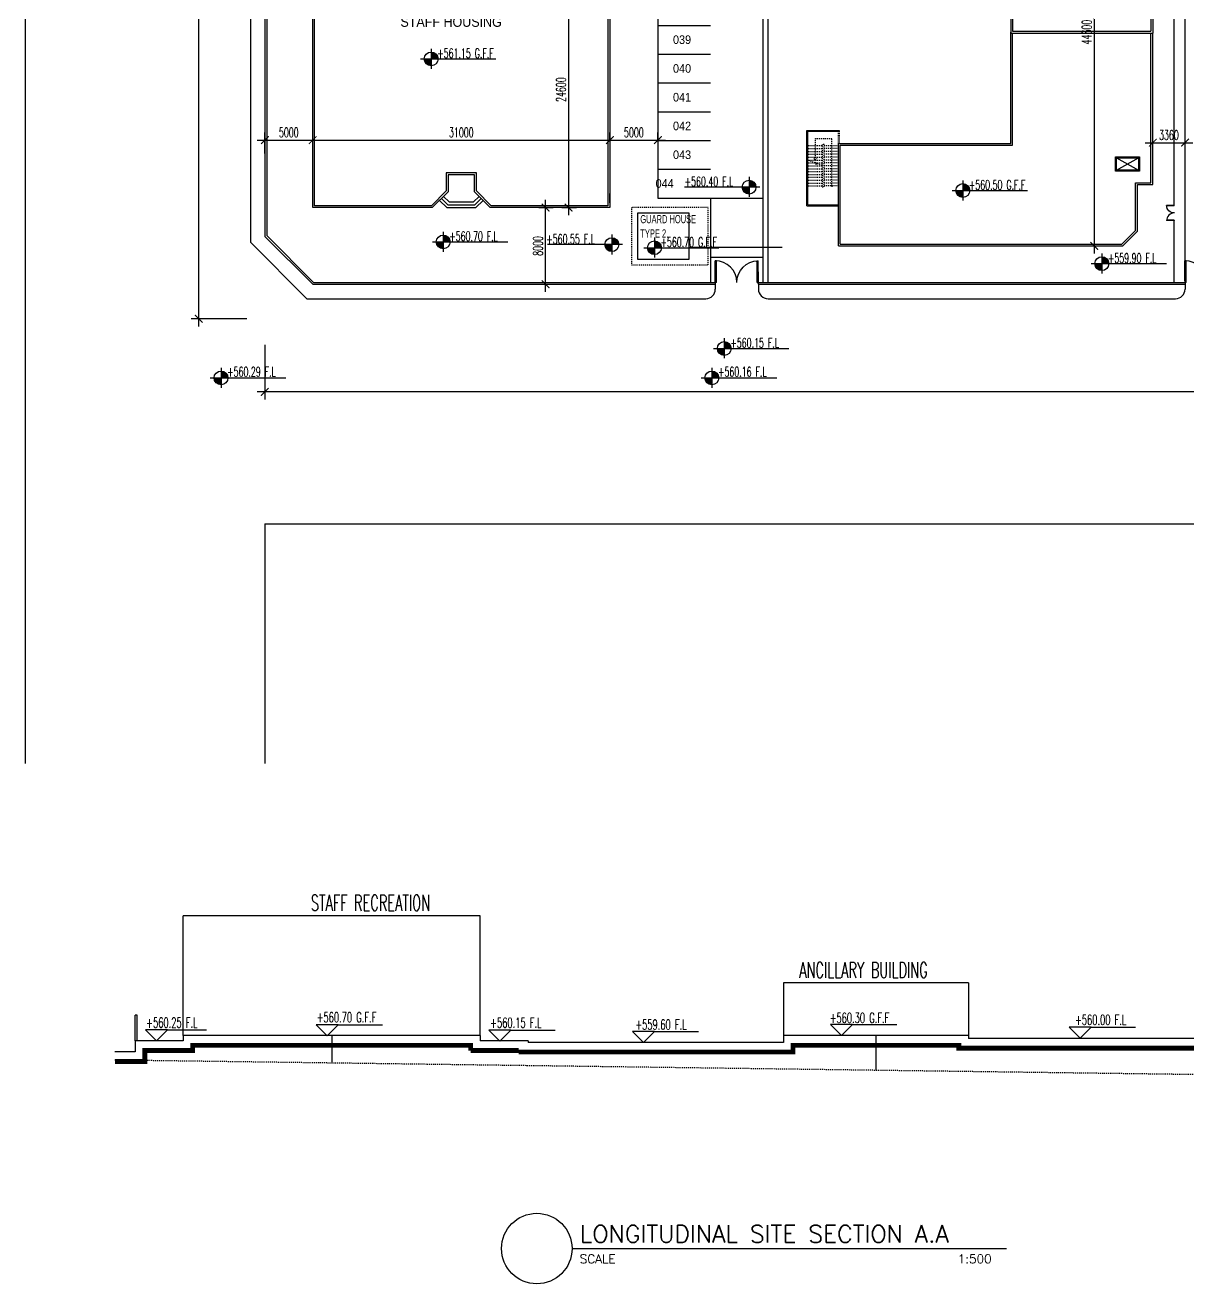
# Model space of a CAD drawing. Extents: x -708 to -403, y -916 to -561.
# Drawn here: x -708.2 to -586.9, y -915.6 to -784.3 of the extents above; entities that cross this region are included whole.
import ezdxf

# ---------------------------------------------------------------- set-up
doc = ezdxf.new("R2010")
doc.units = 0
doc.header["$LTSCALE"] = 0.2
doc.header["$MEASUREMENT"] = 0
doc.header["$PDMODE"] = 3
doc.header["$PDSIZE"] = 5
for name, pattern in [('HIDDEN', [0.375, 0.25, -0.125]), ('HIDDEN2', [0.1875, 0.125, -0.0625]), ('HIDDENX2', [0.75, 0.5, -0.25])]:
    doc.linetypes.add(name, pattern=pattern)
doc.layers.get('0').update_dxf_attribs({"color": 11, "linetype": 'CONTINUOUS'})
doc.layers.get('Defpoints').update_dxf_attribs({"linetype": 'CONTINUOUS'})
for name, color, linetype in [('BORDER', 7, 'CONTINUOUS'), ('dimsite', 4, 'CONTINUOUS'), ('DOOR', 4, 'CONTINUOUS'), ('ELE', 11, 'CONTINUOUS'), ('FENCE', 3, 'HIDDEN'), ('Handrail', 3, 'CONTINUOUS'), ('Level', 2, 'CONTINUOUS'), ('LevelA', 2, 'CONTINUOUS'), ('LINE', 7, 'CONTINUOUS'), ('no', 2, 'CONTINUOUS'), ('Prapet', 2, 'CONTINUOUS'), ('Ptext', 11, 'CONTINUOUS'), ('STAIRS', 7, 'CONTINUOUS'), ('TXT1', 2, 'CONTINUOUS'), ('WALKWAYS', 9, 'CONTINUOUS'), ('WALL', 7, 'CONTINUOUS'), ('WallPartition', 2, 'CONTINUOUS')]:
    doc.layers.add(name, color=color, linetype=linetype)
doc.styles.add('ROMANS', font='ROMANS.SHX', dxfattribs={"width": 0.6})
doc.styles.add('TTXT', font='swisse.ttf', dxfattribs={"width": 0.6})
doc.linetypes.add('FENCELINE1', pattern='A,0.25,-0.1,[133,ltypeshp.shx,S=0.1,R=0,X=-0.1,Y=0],-0.1,1', length=1.45)
doc.dimstyles.new('1-500', dxfattribs={"dimscale": 2, "dimtxt": 0.5, "dimasz": 0.4, "dimexe": 0.4, "dimexo": 0.03, "dimgap": 0.15, "dimtad": 1, "dimdec": 0, "dimlfac": 1000, "dimzin": 13, "dimdsep": 46, "dimtxsty": 'ROMANS', "dimblk": 'ARCHTICK', "dimcen": 0.09, "dimdle": 0.4, "dimclrd": 256, "dimclre": 256, "dimclrt": 2, "dimadec": 0, "dimazin": 0, "dimtfac": 1, "dimtdec": 0, "dimtofl": 0, "dimtmove": 2, "dimatfit": 3, "dimldrblk": 'CLOSEDBLANK', "dimfxl": 0, "dimtolj": 1, "dimtzin": 0, "dimlwd": -1, "dimlwe": -1, "dimarcsym": 0})

# ---------------------------------------------------------------- blocks, each defined once
blk = doc.blocks.new('_ARCHTICK')
at = {"color": 0, "linetype": 'ByBlock', "const_width": 0.15}
blk.add_lwpolyline([(-0.5, -0.5), (0.5, 0.5)], dxfattribs=at)
blk = doc.blocks.new('*D39')
at = {"layer": 'Defpoints', "color": 0}
for p in [(-678.19, -796.74), (-647.19, -796.28), (-647.19, -796.28)]:
    blk.add_point(p, dxfattribs=at)
at = {"layer": 'dimsite'}
for p, q in [((-678.19, -796.68), (-678.19, -795.48)), ((-647.19, -796.22), (-647.19, -795.48)), ((-678.99, -796.28), (-646.39, -796.28))]:
    blk.add_line(p, q, dxfattribs=at)
at = {"layer": 'dimsite', "xscale": 0.8, "yscale": 0.8, "zscale": 0.8, "rotation": 180}
blk.add_blockref('_ARCHTICK', (-678.19, -796.28), dxfattribs=at)
at = {"layer": 'dimsite', "xscale": 0.8, "yscale": 0.8, "zscale": 0.8}
blk.add_blockref('_ARCHTICK', (-647.19, -796.28), dxfattribs=at)
at = {"layer": 'dimsite', "color": 2, "insert": (-662.69, -795.48), "char_height": 1, "attachment_point": 5, "style": 'ROMANS'}
blk.add_mtext('\\A1;31000', dxfattribs=at)
blk = doc.blocks.new('_ClosedBlank')
at = {"color": 0, "linetype": 'ByBlock', "lineweight": -2}
for p, q in [((-1, 0.17), (0, 0)), ((-1, 0.17), (-1, -0.17)), ((0, 0), (-1, -0.17))]:
    blk.add_line(p, q, dxfattribs=at)
blk = doc.blocks.new('*D38')
at = {"layer": 'Defpoints', "color": 0}
for p in [(-678.19, -796.28), (-683.19, -797.73), (-678.19, -797.93)]:
    blk.add_point(p, dxfattribs=at)
at = {"layer": 'dimsite'}
for p, q in [((-683.19, -797.67), (-683.19, -795.48)), ((-678.19, -797.87), (-678.19, -795.48)), ((-683.99, -796.28), (-677.39, -796.28))]:
    blk.add_line(p, q, dxfattribs=at)
at = {"layer": 'dimsite', "xscale": 0.8, "yscale": 0.8, "zscale": 0.8, "rotation": 180}
blk.add_blockref('_ARCHTICK', (-683.19, -796.28), dxfattribs=at)
at = {"layer": 'dimsite', "xscale": 0.8, "yscale": 0.8, "zscale": 0.8}
blk.add_blockref('_ARCHTICK', (-678.19, -796.28), dxfattribs=at)
at = {"layer": 'dimsite', "color": 2, "insert": (-680.69, -795.48), "char_height": 1, "attachment_point": 5, "style": 'ROMANS'}
blk.add_mtext('\\A1;5000', dxfattribs=at)
blk = doc.blocks.new('*D41')
at = {"layer": 'Defpoints', "color": 0}
for p in [(-590.55, -796.55), (-587.19, -796.55), (-587.19, -796.55)]:
    blk.add_point(p, dxfattribs=at)
at = {"layer": 'dimsite'}
for p, q in [((-591.35, -796.55), (-586.39, -796.55)), ((-590.55, -796.49), (-590.55, -795.75)), ((-587.19, -796.49), (-587.19, -795.75))]:
    blk.add_line(p, q, dxfattribs=at)
at = {"layer": 'dimsite', "xscale": 0.8, "yscale": 0.8, "zscale": 0.8, "rotation": 180}
blk.add_blockref('_ARCHTICK', (-590.55, -796.55), dxfattribs=at)
at = {"layer": 'dimsite', "xscale": 0.8, "yscale": 0.8, "zscale": 0.8}
blk.add_blockref('_ARCHTICK', (-587.19, -796.55), dxfattribs=at)
at = {"layer": 'dimsite', "color": 2, "insert": (-588.87, -795.75), "char_height": 1, "attachment_point": 5, "style": 'ROMANS'}
blk.add_mtext('\\A1;3360', dxfattribs=at)
blk = doc.blocks.new('*X15')
at = {"color": 0}
for p, q in [((36.816, 28.246), (36.9, 28.33)), ((36.816, 28.274), (36.872, 28.33)), ((36.816, 28.302), (36.844, 28.33)), ((36.816, 28.217), (36.916, 28.317)), ((36.816, 28.189), (36.916, 28.289)), ((36.816, 28.161), (36.916, 28.261)), ((36.816, 28.132), (36.916, 28.232)), ((36.842, 28.13), (36.916, 28.204)), ((36.87, 28.13), (36.916, 28.176)), ((36.898, 28.13), (36.916, 28.148))]:
    blk.add_line(p, q, dxfattribs=at)
blk = doc.blocks.new('*X14')
at = {"color": 0}
for p, q in [((36.816, 29.914), (36.912, 30.01)), ((36.816, 29.943), (36.883, 30.01)), ((36.816, 29.971), (36.855, 30.01)), ((36.816, 29.999), (36.827, 30.01)), ((36.816, 29.886), (36.916, 29.986)), ((36.816, 29.858), (36.916, 29.958)), ((36.816, 29.829), (36.916, 29.929)), ((36.825, 29.81), (36.916, 29.901)), ((36.853, 29.81), (36.916, 29.873)), ((36.881, 29.81), (36.916, 29.845)), ((36.91, 29.81), (36.916, 29.816))]:
    blk.add_line(p, q, dxfattribs=at)
blk = doc.blocks.new('A$C2C2F0F2F')
at = {"layer": 'DOOR'}
for p, q in [((0.1, 1.64), (0, 1.64)), ((0, 1.44), (0, 1.64)), ((0.1, 1.44), (0, 1.44)), ((0, 0.2), (0, 1.44)), ((0.02, 0.2), (0.02, 1.44)), ((0.08, 0.2), (0.08, 1.44)), ((0.1, 1.44), (0.1, 1.64)), ((0.1, 0.2), (0.1, 1.44)), ((0, 0), (0, 0.2)), ((0.1, 0.2), (0, 0.2)), ((0.1, 0), (0, 0)), ((0.1, 0), (0.1, 0.2))]:
    blk.add_line(p, q, dxfattribs=at)
blk.add_arc((0, 0), 1.64, 0, 90, dxfattribs=at)
at = {"layer": 'DOOR', "color": 11, "extrusion": (0, 0, -1), "zscale": -1}
for name, p in [('*X14', (-36.916, -28.37)), ('*X15', (-36.916, -28.13))]:
    blk.add_blockref(name, p, dxfattribs=at)
blk = doc.blocks.new('*D183')
at = {"layer": 'Defpoints', "color": 0}
for p in [(-654.52, -778.72), (-651.49, -778.72), (-652.27, -803.32)]:
    blk.add_point(p, dxfattribs=at)
at = {"layer": 'dimsite'}
for p, q in [((-651.49, -804.12), (-651.49, -777.92)), ((-654.46, -778.72), (-650.69, -778.72)), ((-652.21, -803.32), (-650.69, -803.32))]:
    blk.add_line(p, q, dxfattribs=at)
at = {"layer": 'dimsite', "xscale": 0.8, "yscale": 0.8, "zscale": 0.8}
for p, rotation in [((-651.49, -778.72), 90), ((-651.49, -803.32), 270)]:
    blk.add_blockref('_ARCHTICK', p, dxfattribs=dict(at, rotation=rotation))
at = {"layer": 'dimsite', "color": 2, "insert": (-652.29, -791.02), "char_height": 1, "attachment_point": 5, "rotation": 90, "style": 'ROMANS'}
blk.add_mtext('\\A1;24600', dxfattribs=at)
blk = doc.blocks.new('*D184')
at = {"layer": 'Defpoints', "color": 0}
for p in [(-599.68, -762.72), (-596.65, -762.72), (-599.68, -807.32)]:
    blk.add_point(p, dxfattribs=at)
at = {"layer": 'dimsite'}
for p, q in [((-599.62, -762.72), (-595.85, -762.72)), ((-596.65, -808.12), (-596.65, -761.92)), ((-599.62, -807.32), (-595.85, -807.32))]:
    blk.add_line(p, q, dxfattribs=at)
at = {"layer": 'dimsite', "xscale": 0.8, "yscale": 0.8, "zscale": 0.8}
for p, rotation in [((-596.65, -762.72), 90), ((-596.65, -807.32), 270)]:
    blk.add_blockref('_ARCHTICK', p, dxfattribs=dict(at, rotation=rotation))
at = {"layer": 'dimsite', "color": 2, "insert": (-597.45, -785.02), "char_height": 1, "attachment_point": 5, "rotation": 90, "style": 'ROMANS'}
blk.add_mtext('\\A1;44600', dxfattribs=at)
blk = doc.blocks.new('*D185')
at = {"layer": 'Defpoints', "color": 0}
for p in [(-654.68, -803.32), (-653.9, -803.32), (-654.68, -811.32)]:
    blk.add_point(p, dxfattribs=at)
at = {"layer": 'dimsite'}
for p, q in [((-654.62, -803.32), (-653.1, -803.32)), ((-653.9, -812.12), (-653.9, -802.52)), ((-654.62, -811.32), (-653.1, -811.32))]:
    blk.add_line(p, q, dxfattribs=at)
at = {"layer": 'dimsite', "xscale": 0.8, "yscale": 0.8, "zscale": 0.8}
for p, rotation in [((-653.9, -803.32), 90), ((-653.9, -811.32), 270)]:
    blk.add_blockref('_ARCHTICK', p, dxfattribs=dict(at, rotation=rotation))
at = {"layer": 'dimsite', "color": 2, "insert": (-654.7, -807.32), "char_height": 1, "attachment_point": 5, "rotation": 90, "style": 'ROMANS'}
blk.add_mtext('\\A1;8000', dxfattribs=at)
blk = doc.blocks.new('*D187')
at = {"layer": 'Defpoints', "color": 0}
for p in [(-647.19, -796.39), (-642.19, -796.28), (-642.19, -796.32)]:
    blk.add_point(p, dxfattribs=at)
at = {"layer": 'dimsite'}
for p, q in [((-647.19, -796.33), (-647.19, -795.48)), ((-642.19, -796.26), (-642.19, -795.48)), ((-647.99, -796.28), (-641.39, -796.28))]:
    blk.add_line(p, q, dxfattribs=at)
at = {"layer": 'dimsite', "xscale": 0.8, "yscale": 0.8, "zscale": 0.8, "rotation": 180}
blk.add_blockref('_ARCHTICK', (-647.19, -796.28), dxfattribs=at)
at = {"layer": 'dimsite', "xscale": 0.8, "yscale": 0.8, "zscale": 0.8}
blk.add_blockref('_ARCHTICK', (-642.19, -796.28), dxfattribs=at)
at = {"layer": 'dimsite', "color": 2, "insert": (-644.69, -795.48), "char_height": 1, "attachment_point": 5, "style": 'ROMANS'}
blk.add_mtext('\\A1;5000', dxfattribs=at)
blk = doc.blocks.new('*D273')
at = {"layer": 'Defpoints', "color": 0}
for p in [(-433.19, -816.13), (-683.19, -817.57), (-683.19, -822.55)]:
    blk.add_point(p, dxfattribs=at)
at = {"layer": 'dimsite'}
for p, q in [((-433.19, -816.19), (-433.19, -823.35)), ((-683.19, -817.63), (-683.19, -823.35)), ((-432.39, -822.55), (-683.99, -822.55))]:
    blk.add_line(p, q, dxfattribs=at)
at = {"layer": 'dimsite', "xscale": 0.8, "yscale": 0.8, "zscale": 0.8, "rotation": 180}
blk.add_blockref('_ARCHTICK', (-683.19, -822.55), dxfattribs=at)
at = {"layer": 'dimsite', "xscale": 0.8, "yscale": 0.8, "zscale": 0.8}
blk.add_blockref('_ARCHTICK', (-433.19, -822.55), dxfattribs=at)
at = {"layer": 'dimsite', "color": 2, "insert": (-558.19, -821.75), "char_height": 1, "attachment_point": 5, "style": 'ROMANS'}
blk.add_mtext('\\A1;250000', dxfattribs=at)
blk = doc.blocks.new('*D274')
at = {"layer": 'Defpoints', "color": 0}
for p in [(-690.08, -623.91), (-683.48, -623.91), (-685.01, -814.91)]:
    blk.add_point(p, dxfattribs=at)
at = {"layer": 'dimsite'}
for p, q in [((-690.08, -815.71), (-690.08, -623.11)), ((-683.54, -623.91), (-690.88, -623.91)), ((-685.07, -814.91), (-690.88, -814.91))]:
    blk.add_line(p, q, dxfattribs=at)
at = {"layer": 'dimsite', "xscale": 0.8, "yscale": 0.8, "zscale": 0.8}
for p, rotation in [((-690.08, -623.91), 90), ((-690.08, -814.91), 270)]:
    blk.add_blockref('_ARCHTICK', p, dxfattribs=dict(at, rotation=rotation))
at = {"layer": 'dimsite', "color": 2, "insert": (-690.88, -719.41), "char_height": 1, "attachment_point": 5, "rotation": 90, "style": 'ROMANS'}
blk.add_mtext('\\A1;191000', dxfattribs=at)

msp = doc.modelspace()

# ---------------------------------------------------------------- linework, layer by layer
at = {"layer": 'BORDER', "color": 6}
msp.add_line((-651.1393, -911.8968), (-605.7992, -911.8968), dxfattribs=at)
msp.add_circle((-654.8178, -911.8968), 3.6785, dxfattribs=at)
at = {"layer": 'dimsite'}
msp.add_line((-638.9569, -807.4381), (-629.2042, -807.4381), dxfattribs=at)
at = {"layer": 'ELE'}
for p, q in [((-594.3519, -799.4216), (-592.0519, -798.1216)), ((-594.3519, -798.1216), (-592.0519, -799.4216))]:
    msp.add_line(p, q, dxfattribs=at)
at = {"layer": 'FENCE', "linetype": 'FENCELINE1'}
for p, q in [((-630.6921, -811.1221), (-630.6921, -761.0133)), ((-588.3073, -803.082), (-588.3073, -763.8176)), ((-588.3073, -811.1221), (-588.3073, -804.6727))]:
    msp.add_line(p, q, dxfattribs=at)
at = {"layer": 'Handrail'}
for p, q in [((-626.6519, -795.2635), (-623.2519, -795.2635)), ((-626.6519, -803.1221), (-626.6519, -795.2635)), ((-626.5519, -795.3635), (-623.3519, -795.3635)), ((-626.5519, -803.0221), (-626.5519, -795.3635)), ((-626.6519, -803.1221), (-623.3519, -803.1221)), ((-626.5519, -803.0221), (-623.3519, -803.0221))]:
    msp.add_line(p, q, dxfattribs=at)
at = {"layer": 'Handrail', "linetype": 'HIDDEN2'}
for p, q in [((-623.3519, -796.6221), (-623.3519, -795.3635)), ((-623.2519, -796.6221), (-623.2519, -795.2635))]:
    msp.add_line(p, q, dxfattribs=at)
at = {"layer": 'Level'}
for p, q in [((-665.8322, -786.7492), (-665.8322, -788.8394)), ((-666.9501, -787.8149), (-659.1011, -787.8149)), ((-632.6725, -800.1202), (-632.6725, -802.2104)), ((-610.3718, -800.4791), (-610.3718, -802.5693)), ((-631.5547, -801.1859), (-639.4037, -801.1859)), ((-611.4896, -801.5448), (-603.6407, -801.5448)), ((-664.5796, -805.8338), (-664.5796, -807.9239)), ((-665.6974, -806.8995), (-657.8485, -806.8995)), ((-645.8668, -807.1854), (-653.7158, -807.1854)), ((-646.9846, -806.1197), (-646.9846, -808.2099)), ((-642.5431, -806.4409), (-642.5431, -808.5311)), ((-643.661, -807.5066), (-635.812, -807.5066)), ((-595.8659, -808.1023), (-595.8659, -810.1925)), ((-596.9838, -809.168), (-589.1348, -809.168)), ((-635.2558, -816.9473), (-635.2558, -819.0374)), ((-636.3737, -818.013), (-628.5247, -818.013)), ((-660.7121, -877.1899), (-691.7121, -877.1899)), ((-691.7121, -889.6899), (-691.7121, -877.1899)), ((-660.7121, -889.6899), (-660.7121, -877.1899)), ((-629.0871, -884.1899), (-629.0871, -889.6899)), ((-609.7871, -884.1899), (-629.0871, -884.1899)), ((-609.7871, -884.1899), (-609.7871, -889.6899)), ((-696.7121, -890.2399), (-696.7121, -887.5399)), ((-696.5121, -887.5399), (-696.7121, -887.5399)), ((-696.5121, -890.2399), (-696.5121, -887.5399)), ((-691.7121, -889.6899), (-691.7121, -890.2399)), ((-660.7121, -889.6899), (-691.7121, -889.6899)), ((-676.2121, -889.6899), (-676.2121, -892.5146)), ((-660.7121, -889.6899), (-660.7121, -890.2399)), ((-609.7871, -889.6899), (-629.0871, -889.6899)), ((-629.0871, -889.6899), (-629.0871, -890.3899)), ((-619.4371, -889.6899), (-619.4371, -893.2754)), ((-609.7871, -889.6899), (-609.7871, -889.9899)), ((-583.7121, -889.9899), (-609.7871, -889.9899)), ((-696.7121, -891.3899), (-698.8363, -891.3899)), ((-696.7121, -890.2399), (-696.7121, -891.3899)), ((-691.7121, -890.2399), (-696.7121, -890.2399)), ((-695.7121, -891.3899), (-695.7121, -891.2399)), ((-690.7121, -890.6899), (-690.7121, -890.6899)), ((-655.7121, -890.2399), (-660.7121, -890.2399)), ((-656.7121, -891.2399), (-656.7121, -891.3899)), ((-655.7121, -890.2399), (-655.7121, -890.3899)), ((-629.0871, -890.3899), (-655.7121, -890.3899))]:
    msp.add_line(p, q, dxfattribs=at)
at = {"layer": 'Level', "color": 2}
for p, q in [((-675.5417, -888.5506), (-670.9294, -888.5506)), ((-621.8654, -888.5406), (-617.2531, -888.5406)), ((-693.3291, -889.0869), (-689.2825, -889.0869)), ((-657.5286, -889.1124), (-652.9163, -889.1124)), ((-642.5461, -889.2551), (-637.9339, -889.2551)), ((-596.9766, -888.8195), (-592.3643, -888.8195))]:
    msp.add_line(p, q, dxfattribs=at)
at = {"layer": 'Level', "color": 6, "linetype": 'HIDDENX2'}
msp.add_line((-698.8363, -892.2114), (-446.7121, -895.5899), dxfattribs=at)
at = {"layer": 'Level', "const_width": 0.7037}
for points in [[(-666.1841, -787.8149, 0.41421356), (-665.8322, -788.1668)], [(-665.4804, -787.8149, 0.41421356), (-665.8322, -787.4631, 0.41421356)], [(-632.3207, -801.1859, 0.41421356), (-632.6725, -800.8341, 0.41421356)], [(-633.0244, -801.1859, 0.41421356), (-632.6725, -801.5378)], [(-610.7236, -801.5448, 0.41421356), (-610.3718, -801.8967)], [(-610.0199, -801.5448, 0.41421356), (-610.3718, -801.193, 0.41421356)], [(-664.9314, -806.8995, 0.41421356), (-664.5796, -807.2514)], [(-664.2277, -806.8995, 0.41421356), (-664.5796, -806.5476, 0.41421356)], [(-647.3365, -807.1854, 0.41421356), (-646.9846, -807.5373)], [(-646.6328, -807.1854, 0.41421356), (-646.9846, -806.8336, 0.41421356)], [(-642.895, -807.5066, 0.41421356), (-642.5431, -807.8585)], [(-642.1913, -807.5066, 0.41421356), (-642.5431, -807.1548, 0.41421356)], [(-595.5141, -809.168, 0.41421356), (-595.8659, -808.8162, 0.41421356)], [(-596.2178, -809.168, 0.41421356), (-595.8659, -809.5199)], [(-635.6077, -818.013, 0.41421356), (-635.2558, -818.3648)], [(-634.904, -818.013, 0.41421356), (-635.2558, -817.6611, 0.41421356)]]:
    msp.add_lwpolyline(points, format="xyb", dxfattribs=at)
at = {"layer": 'Level', "color": 2}
for points in [[(-676.6909, -889.6999), (-675.5417, -888.5506), (-677.8402, -888.5506)], [(-623.0146, -889.6899), (-621.8654, -888.5406), (-624.1639, -888.5406)], [(-694.4784, -890.2362), (-693.3291, -889.0869), (-695.6276, -889.0869)], [(-658.6778, -890.2616), (-657.5286, -889.1124), (-659.8271, -889.1124)], [(-643.6954, -890.4044), (-642.5461, -889.2551), (-644.8446, -889.2551)], [(-598.1259, -889.9687), (-596.9766, -888.8195), (-599.2751, -888.8195)]]:
    msp.add_lwpolyline(points, close=True, dxfattribs=at)
at = {"layer": 'Level', "const_width": 0.5}
for points in [[(-698.8363, -892.3899), (-695.7121, -892.3899), (-695.7121, -891.2399), (-690.7121, -891.2399), (-690.7121, -890.6899), (-661.7121, -890.6899), (-661.7121, -891.2399)], [(-661.7121, -891.2399), (-656.7121, -891.2399)], [(-656.7121, -891.3899), (-628.0871, -891.3899), (-628.0871, -890.6899), (-610.7871, -890.6899), (-610.7871, -890.9899), (-582.7121, -890.9899), (-582.7121, -890.3899), (-510.9421, -890.3899), (-510.9421, -891.4105), (-454.4716, -896.0894), (-430.9597, -896.3898)]]:
    msp.add_lwpolyline(points, dxfattribs=at)
at = {"layer": 'Level'}
for centre in [(-665.8322, -787.8149), (-632.6725, -801.1859), (-610.3718, -801.5448), (-664.5796, -806.8995), (-646.9846, -807.1854), (-642.5431, -807.5066), (-595.8659, -809.168), (-635.2558, -818.013)]:
    msp.add_circle(centre, 0.72, dxfattribs=at)
at = {"layer": 'LevelA'}
for p, q in [((-687.7595, -820.0243), (-687.7595, -822.1145)), ((-636.5556, -820.0243), (-636.5556, -822.1145)), ((-688.8773, -821.09), (-680.9847, -821.09)), ((-637.6734, -821.09), (-629.7808, -821.09))]:
    msp.add_line(p, q, dxfattribs=at)
at = {"layer": 'LevelA', "const_width": 0.7037}
for points in [[(-687.4077, -821.09, 0.41421356), (-687.7595, -820.7382, 0.41421356)], [(-636.2037, -821.09, 0.41421356), (-636.5556, -820.7382, 0.41421356)], [(-688.1114, -821.09, 0.41421356), (-687.7595, -821.4419)], [(-636.9074, -821.09, 0.41421356), (-636.5556, -821.4419)]]:
    msp.add_lwpolyline(points, format="xyb", dxfattribs=at)
at = {"layer": 'LevelA'}
for centre in [(-687.7595, -821.09), (-636.5556, -821.09)]:
    msp.add_circle(centre, 0.72, dxfattribs=at)
at = {"layer": 'LINE', "linetype": 'HIDDEN2'}
msp.add_lwpolyline([(-636.9252, -803.2992), (-644.9252, -803.2992), (-644.9252, -809.2992), (-636.9252, -809.2992)], close=True, dxfattribs=at)
at = {"layer": 'no'}
for p, q in [((-708.1921, -560.6326), (-708.1921, -861.3122)), ((-683.1921, -836.3221), (-433.1921, -836.3221)), ((-683.1921, -836.3221), (-683.1921, -861.3122))]:
    msp.add_line(p, q, dxfattribs=at)
at = {"layer": 'Prapet'}
for p, q in [((-590.5519, -769.1226), (-590.5519, -785.1221)), ((-590.7519, -769.3226), (-590.7519, -784.9221)), ((-605.1769, -773.2221), (-605.1769, -784.9221)), ((-605.3769, -773.4221), (-605.3769, -785.1221)), ((-605.3769, -796.6221), (-605.3769, -785.0221)), ((-605.1769, -784.9221), (-590.7519, -784.9221)), ((-605.3769, -785.1221), (-590.5519, -785.1221)), ((-605.1769, -796.8221), (-605.1769, -785.1221)), ((-590.7519, -800.7216), (-590.7519, -785.1221)), ((-590.5519, -800.9216), (-590.5519, -785.1221)), ((-623.3519, -796.6221), (-605.3769, -796.6221)), ((-623.3519, -807.3221), (-623.3519, -796.6221)), ((-623.1519, -796.8221), (-605.1769, -796.8221)), ((-623.1519, -807.1221), (-623.1519, -796.8221)), ((-592.3519, -800.7216), (-590.7519, -800.7216)), ((-592.3519, -805.7078), (-592.3519, -800.7216)), ((-647.1921, -802.8221), (-647.1921, -801.8596)), ((-592.1519, -800.9216), (-590.5519, -800.9216)), ((-592.1519, -805.7907), (-592.1519, -800.9216)), ((-592.3519, -805.7078), (-593.7661, -807.1221)), ((-592.1519, -805.7907), (-593.6833, -807.3221)), ((-623.3519, -807.3221), (-593.6833, -807.3221)), ((-623.1519, -807.1221), (-593.7661, -807.1221))]:
    msp.add_line(p, q, dxfattribs=at)
for points in [[(-647.1921, -803.3221), (-659.6671, -803.3221), (-661.3171, -801.6721), (-661.3171, -799.8971), (-664.0671, -799.8971), (-664.0671, -801.6721), (-665.7171, -803.3221), (-678.1921, -803.3221), (-678.1921, -778.7221), (-647.1921, -778.7221)], [(-647.3921, -803.1221), (-659.5843, -803.1221), (-661.1171, -801.5892), (-661.1171, -799.6971), (-664.2671, -799.6971), (-664.2671, -801.5892), (-665.7999, -803.1221), (-677.9921, -803.1221), (-677.9921, -778.9221), (-647.3921, -778.9221)], [(-638.9252, -803.8992), (-644.3252, -803.8992), (-644.3252, -808.6992), (-638.9252, -808.6992)]]:
    msp.add_lwpolyline(points, close=True, dxfattribs=at)
at = {"layer": 'STAIRS', "linetype": 'HIDDEN2'}
for p, q in [((-625.0519, -796.8635), (-626.5519, -796.8635)), ((-625.7519, -796.1135), (-624.0519, -796.1135)), ((-625.7519, -798.3635), (-625.7519, -796.1135)), ((-623.3519, -796.8635), (-624.8519, -796.8635)), ((-624.0519, -801.0635), (-624.0519, -796.1135)), ((-626.5519, -797.1635), (-625.0519, -797.1635)), ((-626.5519, -797.4635), (-625.0519, -797.4635)), ((-626.5519, -797.7635), (-625.0519, -797.7635)), ((-626.5519, -798.0635), (-625.0519, -798.0635)), ((-623.3519, -797.1635), (-624.8519, -797.1635)), ((-623.3519, -797.4635), (-624.8519, -797.4635)), ((-623.3519, -797.7635), (-624.8519, -797.7635)), ((-623.3519, -798.0635), (-624.8519, -798.0635)), ((-626.5519, -798.3635), (-625.0519, -798.3635)), ((-626.5519, -798.6635), (-625.0519, -798.6635)), ((-626.5519, -798.9635), (-625.0519, -798.9635)), ((-626.5519, -799.2635), (-625.0519, -799.2635)), ((-625.7519, -798.3635), (-625.5964, -798.208)), ((-623.3519, -798.3635), (-624.8519, -798.3635)), ((-623.3519, -798.6635), (-624.8519, -798.6635)), ((-623.3519, -798.9635), (-624.8519, -798.9635)), ((-623.3519, -799.2635), (-624.8519, -799.2635)), ((-626.5519, -799.5635), (-625.0519, -799.5635)), ((-626.5519, -799.8635), (-625.0519, -799.8635)), ((-626.5519, -800.1635), (-625.0519, -800.1635)), ((-626.5519, -800.4635), (-625.0519, -800.4635)), ((-626.5519, -800.7635), (-625.0519, -800.7635)), ((-623.3519, -799.5635), (-624.8519, -799.5635)), ((-623.3519, -799.8635), (-624.8519, -799.8635)), ((-623.3519, -800.1635), (-624.8519, -800.1635)), ((-623.3519, -800.4635), (-624.8519, -800.4635)), ((-623.3519, -800.7635), (-624.8519, -800.7635)), ((-626.5519, -801.0635), (-625.0519, -801.0635)), ((-623.3519, -801.0635), (-624.8519, -801.0635))]:
    msp.add_line(p, q, dxfattribs=at)
at = {"layer": 'STAIRS', "color": 6}
msp.add_line((-625.7519, -798.3635), (-625.9074, -798.208), dxfattribs=at)
at = {"layer": 'STAIRS'}
for p, q in [((-664.2171, -803.3221), (-664.9671, -802.5721)), ((-664.0928, -803.0221), (-664.755, -802.3599)), ((-663.9686, -802.7221), (-664.5428, -802.1478)), ((-664.2171, -803.3221), (-661.1671, -803.3221)), ((-664.0928, -803.0221), (-661.2914, -803.0221)), ((-663.9686, -802.7221), (-661.4156, -802.7221)), ((-661.4156, -802.7221), (-660.8414, -802.1478)), ((-661.2914, -803.0221), (-660.6292, -802.3599)), ((-661.1671, -803.3221), (-660.4171, -802.5721))]:
    msp.add_line(p, q, dxfattribs=at)
at = {"layer": 'STAIRS', "linetype": 'HIDDEN2'}
msp.add_lwpolyline([(-624.8519, -796.7335), (-625.0519, -796.7335), (-625.0519, -801.1635), (-624.8519, -801.1635)], close=True, dxfattribs=at)
msp.add_lwpolyline([(-625.0519, -798.9494), (-625.6523, -798.7149), (-625.6523, -798.8097), (-625.7839, -798.569), (-625.7839, -798.6635), (-626.5519, -798.3635)], dxfattribs=at)
msp.add_circle((-624.0519, -801.0635), 0.0522, dxfattribs=at)
at = {"layer": 'WALKWAYS'}
for p, q in [((-684.6921, -624.7007), (-684.6921, -806.9434)), ((-631.1921, -811.1221), (-631.1921, -668.0091)), ((-642.1921, -670.3221), (-642.1921, -802.3221)), ((-587.1921, -811.1221), (-587.1921, -759.7221)), ((-642.1921, -784.3221), (-636.6921, -784.3221)), ((-642.1921, -787.3221), (-636.6921, -787.3221)), ((-642.1921, -790.3221), (-636.6921, -790.3221)), ((-642.1921, -793.3221), (-636.6921, -793.3221)), ((-642.1921, -796.3221), (-636.6921, -796.3221)), ((-642.1921, -799.3221), (-636.6921, -799.3221)), ((-642.1921, -802.3221), (-636.6921, -802.3221)), ((-636.6921, -802.3221), (-636.6921, -811.1768)), ((-636.6921, -802.3221), (-631.1921, -802.3221)), ((-678.8134, -812.8221), (-684.6921, -806.9434)), ((-636.6921, -808.508), (-631.1921, -808.508)), ((-636.1922, -811.3221), (-636.1922, -811.8221)), ((-631.6922, -811.3221), (-631.6922, -811.8221)), ((-587.1921, -811.3221), (-587.1921, -811.8221)), ((-678.8134, -812.8221), (-637.1922, -812.8221)), ((-630.6922, -812.8221), (-588.1921, -812.8221))]:
    msp.add_line(p, q, dxfattribs=at)
for centre, start, end in [((-637.1922, -811.8221), 270, 0), ((-630.6922, -811.8221), 180, 270), ((-588.1921, -811.8221), 270, 0)]:
    msp.add_arc(centre, 1, start, end, dxfattribs=at)
at = {"layer": 'WALL'}
for p, q in [((-683.1921, -625.3221), (-683.1921, -806.3221)), ((-682.9921, -625.4049), (-682.9921, -806.2392)), ((-678.1921, -811.3221), (-683.1921, -806.3221)), ((-678.1093, -811.1221), (-682.9921, -806.2392)), ((-678.1093, -811.1221), (-636.1922, -811.1221)), ((-636.1922, -811.1221), (-636.1922, -811.3221)), ((-631.6922, -811.3221), (-631.6922, -811.1221)), ((-631.6922, -811.1221), (-587.1921, -811.1221)), ((-587.1921, -811.1221), (-587.1921, -811.3221)), ((-678.1921, -811.3221), (-636.1922, -811.3221)), ((-631.6922, -811.3221), (-587.1921, -811.3221))]:
    msp.add_line(p, q, dxfattribs=at)
at = {"layer": 'WallPartition'}
for p, q in [((-594.3519, -798.1216), (-592.0519, -798.1216)), ((-594.3519, -799.4216), (-594.3519, -798.1216)), ((-592.0519, -798.1216), (-592.0519, -799.4216)), ((-592.0519, -799.4216), (-594.3519, -799.4216))]:
    msp.add_line(p, q, dxfattribs=at)
msp.add_lwpolyline([(-591.9519, -799.5216), (-594.4519, -799.5216), (-594.4519, -798.0216), (-591.9519, -798.0216)], close=True, dxfattribs=at)

# ---------------------------------------------------------------- block references
at = {"layer": 'DOOR'}
for p, xscale, yscale, zscale, rotation in [((-588.3073, -803.0831), -0.4878343900066229, 0.4878343900066331, 0.487834390006635, 90.40074197466146), ((-588.3073, -804.6831), 0.4878343900066229, 0.4878343900066331, 0.487834390006635, 89.59925802533854), ((-636.1922, -811.1221), 1.371930261246888, 1.371930261246916, 1.371930261246922, 0.4007419746614607), ((-631.6922, -811.1221), -1.371930261246888, 1.371930261246916, 1.371930261246922, 0.4007419746614538), ((-587.1921, -811.1221), 1.371930261246888, 1.371930261246916, 1.371930261246922, 0.4007419746614607)]:
    msp.add_blockref('A$C2C2F0F2F', p, dxfattribs=dict(at, xscale=xscale, yscale=yscale, zscale=zscale, rotation=rotation))

# ---------------------------------------------------------------- texts
at = {"layer": 'BORDER', "color": 6, "style": 'ROMANS'}
msp.add_text('LONGITUDINAL SITE SECTION A.A', height=1.8, dxfattribs=at).set_placement((-650.3331, -911.2647))
at = {"layer": 'BORDER', "color": 2, "style": 'ROMANS'}
for s, p in [('SCALE', (-650.3331, -913.4361)), ('1:500', (-610.9097, -913.4361))]:
    msp.add_text(s, height=0.91963, dxfattribs=at).set_placement(p)
at = {"layer": 'Level', "color": 2, "style": 'ROMANS', "width": 0.6}
for s, height, p in [('+561.15 G.F.F', 1, (-665.1979, -787.7276)), ('+560.40 F.L', 1, (-639.3894, -801.0986)), ('+560.50 G.F.F', 1, (-609.7375, -801.4575)), ('+560.70 F.L', 1, (-663.9453, -806.8122)), ('+560.55 F.L', 1, (-653.8215, -807.0981)), ('+560.70 G.F.F', 1, (-641.9088, -807.4193)), ('+559.90 F.L', 1, (-595.2316, -809.0807)), ('+560.15 F.L', 1, (-634.6215, -817.9257)), ('STAFF RECREATION', 1.65, (-678.3873, -876.6609)), ('ANCILLARY BUILDING', 1.65, (-627.4433, -883.6706)), ('+560.70 G.F.F', 1.056, (-677.777, -888.2999)), ('+560.30 G.F.F', 1.056, (-624.2622, -888.365)), ('+560.25 F.L', 1.056, (-695.5583, -888.8613)), ('+560.15 F.L', 1.056, (-659.6737, -888.8723)), ('+559.60 F.L', 1.056, (-644.5351, -889.064)), ('+560.00 F.L', 1.056, (-598.6635, -888.5671))]:
    msp.add_text(s, height=height, dxfattribs=at).set_placement(p)
at = {"layer": 'LevelA', "color": 2, "style": 'ROMANS', "width": 0.6}
for s, p in [('+560.29 F.L', (-687.1137, -820.9379)), ('+560.16 F.L', (-635.9098, -820.9379))]:
    msp.add_text(s, height=1, dxfattribs=at).set_placement(p)
at = {"layer": 'Ptext', "style": 'TTXT', "width": 0.9}
for s, p in [('039', (-640.6076, -786.2558)), ('040', (-640.6076, -789.2558)), ('041', (-640.6076, -792.2558)), ('042', (-640.6076, -795.2558)), ('043', (-640.6076, -798.2558)), ('044', (-642.4238, -801.2558))]:
    msp.add_text(s, height=0.9, dxfattribs=at).set_placement(p)
at = {"layer": 'TXT1', "style": 'TTXT', "width": 0.9}
msp.add_text('STAFF HOUSING', height=1.0374, dxfattribs=at).set_placement((-669.0422, -784.4671))
at = {"layer": 'TXT1', "color": 6, "style": 'TTXT', "width": 0.6}
for s, height, p in [('GUARD HOUSE', 0.853978, (-644.0162, -804.9511)), ('TYPE 2.', 0.85398, (-644.0162, -806.4424))]:
    msp.add_text(s, height=height, dxfattribs=at).set_placement(p)

# ---------------------------------------------------------------- dimensions: what is measured, and where the dimension line sits
at = {"layer": 'dimsite'}
for base, p1, p2, angle, picture, middle in [((-690.0798, -623.9107), (-685.0102, -814.9107), (-683.4821, -623.9107), 90, '*D274', (-690.8798, -719.4107)), ((-596.6534, -762.7221), (-599.6812, -807.3221), (-599.6812, -762.7221), 90, '*D184', (-597.4534, -785.0221)), ((-651.4936, -778.7221), (-652.265, -803.3221), (-654.5214, -778.7221), 90, '*D183', (-652.2936, -791.0221)), ((-653.9041, -803.3221), (-654.6756, -811.3221), (-654.6756, -803.3221), 90, '*D185', (-654.7041, -807.3221)), ((-683.1921, -822.5527), (-433.1921, -816.1344), (-683.1921, -817.574), 180, '*D273', (-558.1921, -821.7527))]:
    dim = msp.add_linear_dim(base=base, p1=p1, p2=p2, angle=angle, dimstyle='1-500', dxfattribs=at)
    dim.commit()
    dim.dimension.update_dxf_attribs({"geometry": picture, "text_midpoint": middle})
for base, p1, p2, picture, middle in [((-678.1921, -796.2796), (-683.1921, -797.7253), (-678.1921, -797.9258), '*D38', (-680.6921, -795.4796)), ((-647.1921, -796.2796), (-678.1921, -796.7361), (-647.1921, -796.2796), '*D39', (-662.6921, -795.4796)), ((-642.1921, -796.2796), (-647.1921, -796.3927), (-642.1921, -796.3191), '*D187', (-644.6921, -795.4796)), ((-587.1921, -796.5454), (-590.5519, -796.5454), (-587.1921, -796.5454), '*D41', (-588.872, -795.7454))]:
    dim = msp.add_linear_dim(base=base, p1=p1, p2=p2, dimstyle='1-500', dxfattribs=at)
    dim.commit()
    dim.dimension.update_dxf_attribs({"geometry": picture, "text_midpoint": middle})

doc.saveas('drawing.dxf')
